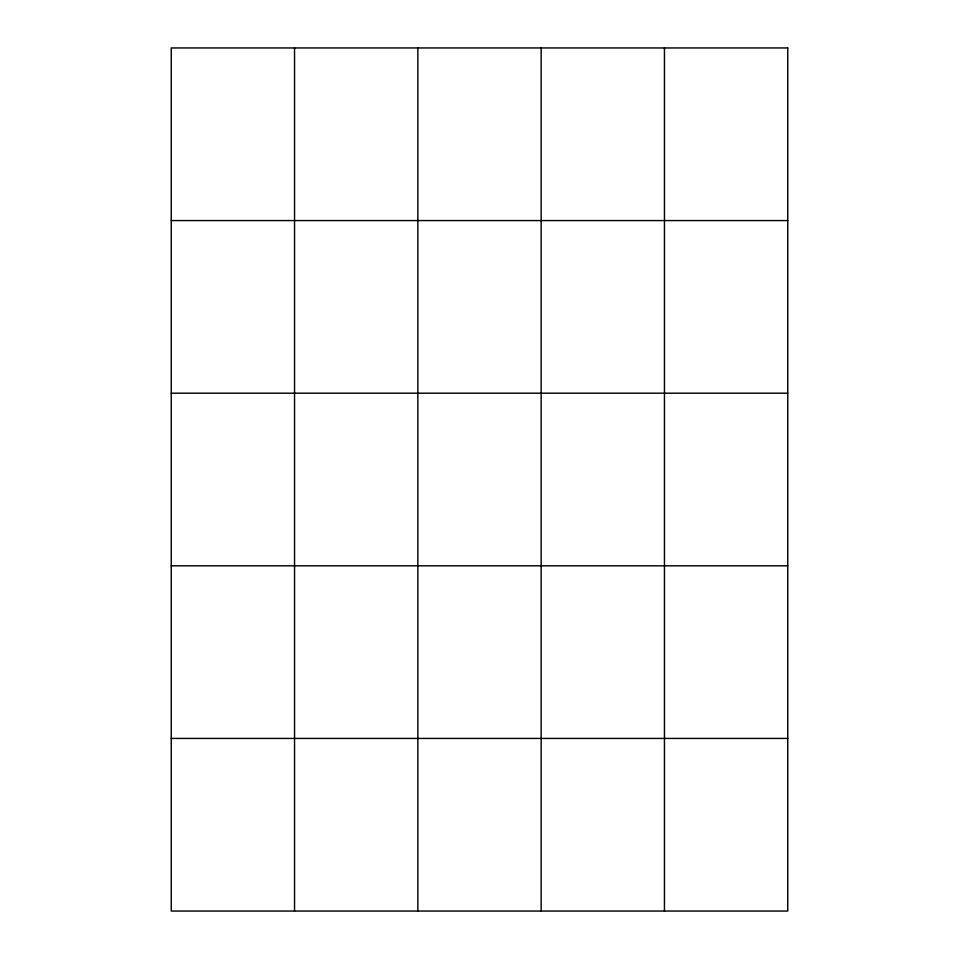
<?xml version="1.0" encoding="UTF-8"?>
<svg xmlns="http://www.w3.org/2000/svg" width="959" height="959" viewBox="0 0 959 959"><rect width="100%" height="100%" fill="white"/><g stroke="black" fill="none" stroke-linecap="round" stroke-linejoin="round"><path stroke-width="1.44" d="M171.253 220.57L787.747 220.57M171.253 393.19L787.747 393.19M171.253 565.81L787.747 565.81M171.253 738.43L787.747 738.43M664.455 47.95L664.455 911.05M541.152 47.95L541.152 911.05M417.848 47.95L417.848 911.05M294.545 47.95L294.545 911.05M787.747 47.95L171.253 47.95L171.253 911.05L787.747 911.05L787.747 47.95"/></g></svg>
